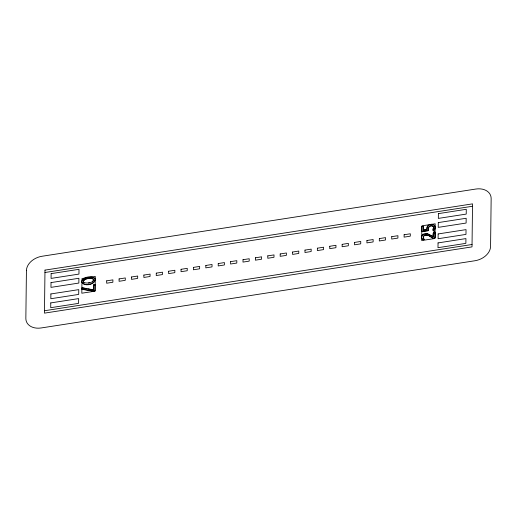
<?xml version="1.0" encoding="UTF-8"?>
<svg xmlns="http://www.w3.org/2000/svg" width="517" height="517" viewBox="0 0 517 517"><rect width="100%" height="100%" fill="white"/><g stroke="black" fill="none" stroke-linecap="round" stroke-linejoin="round"><path stroke-width="0.78" d="M81.944 282.411L81.815 293.21L95.122 291.149L95.296 276.453L89.034 277.422M81.964 280.847L81.996 278.514L87.47 277.661M87.909 288.977L93.422 290.024L93.403 284.99L94.508 284.544L95.005 284.957M93.422 290.024L93.403 284.99M94.928 284.751L94.934 290.825L94.546 291.265L82.255 289.397L81.828 288.021L82.319 287.723L93.344 289.824M421.736 237.768L421.704 240.547L435.004 238.486L435.185 223.79L421.878 225.851L421.756 236.269M423.397 230.181L423.365 226.375L423.397 230.181L427.061 229.613L426.932 228.882M434.151 232.03C431.689 232.85 433.776 242.557 433.524 231.991C433.866 231.519 435.45 232.055 434.467 232.004M434.816 232.004C437.421 245.517 428.78 231.829 423.72 235.694C422.273 236.915 425.827 242.421 421.937 238.705M427.003 228.456L427.288 226.957L428.599 225.354M81.822 281.804C82.468 276.711 92.433 275.038 95.141 279.031M95.18 279.723C94.062 284.596 84.846 286.134 81.86 282.508M428.38 228.889C428.037 226.33 431.682 224.895 433.356 226.569M433.627 227.667C432.102 229.806 433.311 232.004 434.823 229.296A7.826 5.687 -20.2 0 0 435.075 226.821C434.086 222.077 425.691 224.456 427.003 229.083M83.243 281.662C83.928 277.577 96.983 276.834 92.575 281.868M94.857 290.619L93.234 291.181L81.867 288.997M421.685 236.637L422.215 235.461A3.07 2.23 -20.2 0 1 423.72 234.285L424.36 234.052M421.853 226.62L422.602 226.207L423.442 226.582M423.171 226.194L421.93 226.827L422.034 231.603L427.843 230.828L428.483 230.323L428.354 229.49M422.286 239.222L422.893 239.623L424.205 239.442M433.278 229.593L433.479 226.737M428.347 230.653L428.406 230.117M86.333 288.68L82.164 287.911L81.88 288.977M81.944 280.918L82.83 279.471L85.686 278.004M424.037 239.177C420.799 235.196 428.179 233.884 430.306 236.586C435.055 240.528 435.915 237.497 434.771 231.887M93.48 285.197L94.882 284.634M429.252 224.992L429.989 224.714M428.27 230.446L422.447 231.442L421.801 231.08M88.42 282.999L89.59 282.78M44.96 272.504L472.506 206.257M423.326 229.975L427.061 229.613M44.494 310.743L472.04 244.496M88.549 277.396L92.44 277.222M430.797 224.54L433.408 224.733L434.862 226.129M425.039 233.904L427.617 233.949L432.832 236.515M432.794 230.13L434.164 230.065L434.745 229.089A7.826 5.687 -20.2 0 0 434.997 226.62M93.415 277.435L94.785 278.32M433.291 236.624L427.54 233.742L423.649 234.078A3.07 2.23 -20.2 0 0 422.143 235.261L421.536 237.129L422.008 238.912M83.34 282.198C86.003 283.878 94.527 283.167 93.37 278.85C90.385 277.745 82.752 277.991 83.418 282.405L83.928 282.889M433.556 226.944C432.186 223.964 426.919 226.569 428.431 229.697M95.07 278.825C96.136 284.815 83.024 287.265 81.751 281.603M26.425 270.604L25.85 318.401A15.949 11.587 -20.2 0 0 41.198 327.952L474.936 260.749A15.949 11.587 -20.2 0 0 490.575 246.396L491.15 198.599A15.949 11.587 -20.2 0 0 475.802 189.048L42.064 256.251A15.949 11.587 -20.2 0 0 26.425 270.604M44.985 270.113L44.468 313.134L472.015 246.887L472.532 203.866L44.985 270.113M50.776 302.91L50.718 307.693L78.603 303.369L78.662 298.593L50.776 302.91M50.886 293.947L50.828 298.729L78.707 294.406L78.765 289.63L50.886 293.947M51.021 282.599L50.963 287.374L78.849 283.058L78.907 278.275L51.021 282.599M51.131 273.635L51.073 278.411L78.952 274.094L79.011 269.312L51.131 273.635M106.702 280.828L106.676 283.219L112.874 282.256L112.9 279.865L106.702 280.828M119.097 278.909L119.072 281.3L125.263 280.337L125.295 277.946L119.097 278.909M131.492 276.989L131.46 279.374L137.658 278.417L137.684 276.026L131.492 276.989M143.881 275.063L143.855 277.455L150.053 276.498L150.079 274.107L143.881 275.063M156.276 273.144L156.244 275.535L162.441 274.579L162.474 272.188L156.276 273.144M168.665 271.225L168.639 273.616L174.836 272.659L174.862 270.268L168.665 271.225M181.06 269.305L181.034 271.696L187.225 270.734L187.257 268.349L181.06 269.305M193.455 267.386L193.423 269.777L199.62 268.814L199.652 266.423L193.455 267.386M205.844 265.467L205.818 267.858L212.015 266.895L212.041 264.504L205.844 265.467M218.239 263.547L218.213 265.938L224.404 264.975L224.436 262.584L218.239 263.547M230.634 261.628L230.601 264.013L236.799 263.056L236.825 260.665L230.634 261.628M243.022 259.702L242.996 262.093L249.194 261.137L249.22 258.746L243.022 259.702M255.417 257.783L255.385 260.174L261.583 259.217L261.615 256.826L255.417 257.783M267.806 255.863L267.78 258.254L273.978 257.298L274.004 254.907L267.806 255.863M280.201 253.944L280.175 256.335L286.366 255.372L286.399 252.987L280.201 253.944M292.596 252.025L292.564 254.416L298.761 253.453L298.787 251.062L292.596 252.025M304.985 250.105L304.959 252.496L311.156 251.533L311.182 249.142L304.985 250.105M317.38 248.186L317.348 250.577L323.545 249.614L323.577 247.223L317.38 248.186M329.775 246.266L329.743 248.651L335.94 247.695L335.966 245.304L329.775 246.266M342.164 244.341L342.138 246.732L348.335 245.775L348.361 243.384L342.164 244.341M354.559 242.421L354.526 244.812L360.724 243.856L360.756 241.465L354.559 242.421M366.947 240.502L366.921 242.893L373.119 241.937L373.145 239.545L366.947 240.502M379.342 238.583L379.316 240.974L385.508 240.011L385.54 237.626L379.342 238.583M391.737 236.663L391.705 239.054L397.903 238.091L397.928 235.7L391.737 236.663M404.126 234.744L404.1 237.135L410.298 236.172L410.324 233.781L404.126 234.744M438.048 242.906L437.989 247.688L465.869 243.365L465.927 238.589L438.048 242.906M438.151 233.942L438.093 238.725L465.979 234.401L466.037 229.626L438.151 233.942M438.293 222.594L438.235 227.37L466.114 223.053L466.172 218.271L438.293 222.594M438.397 213.631L438.338 218.407L466.224 214.09L466.282 209.307L438.397 213.631"/></g></svg>
